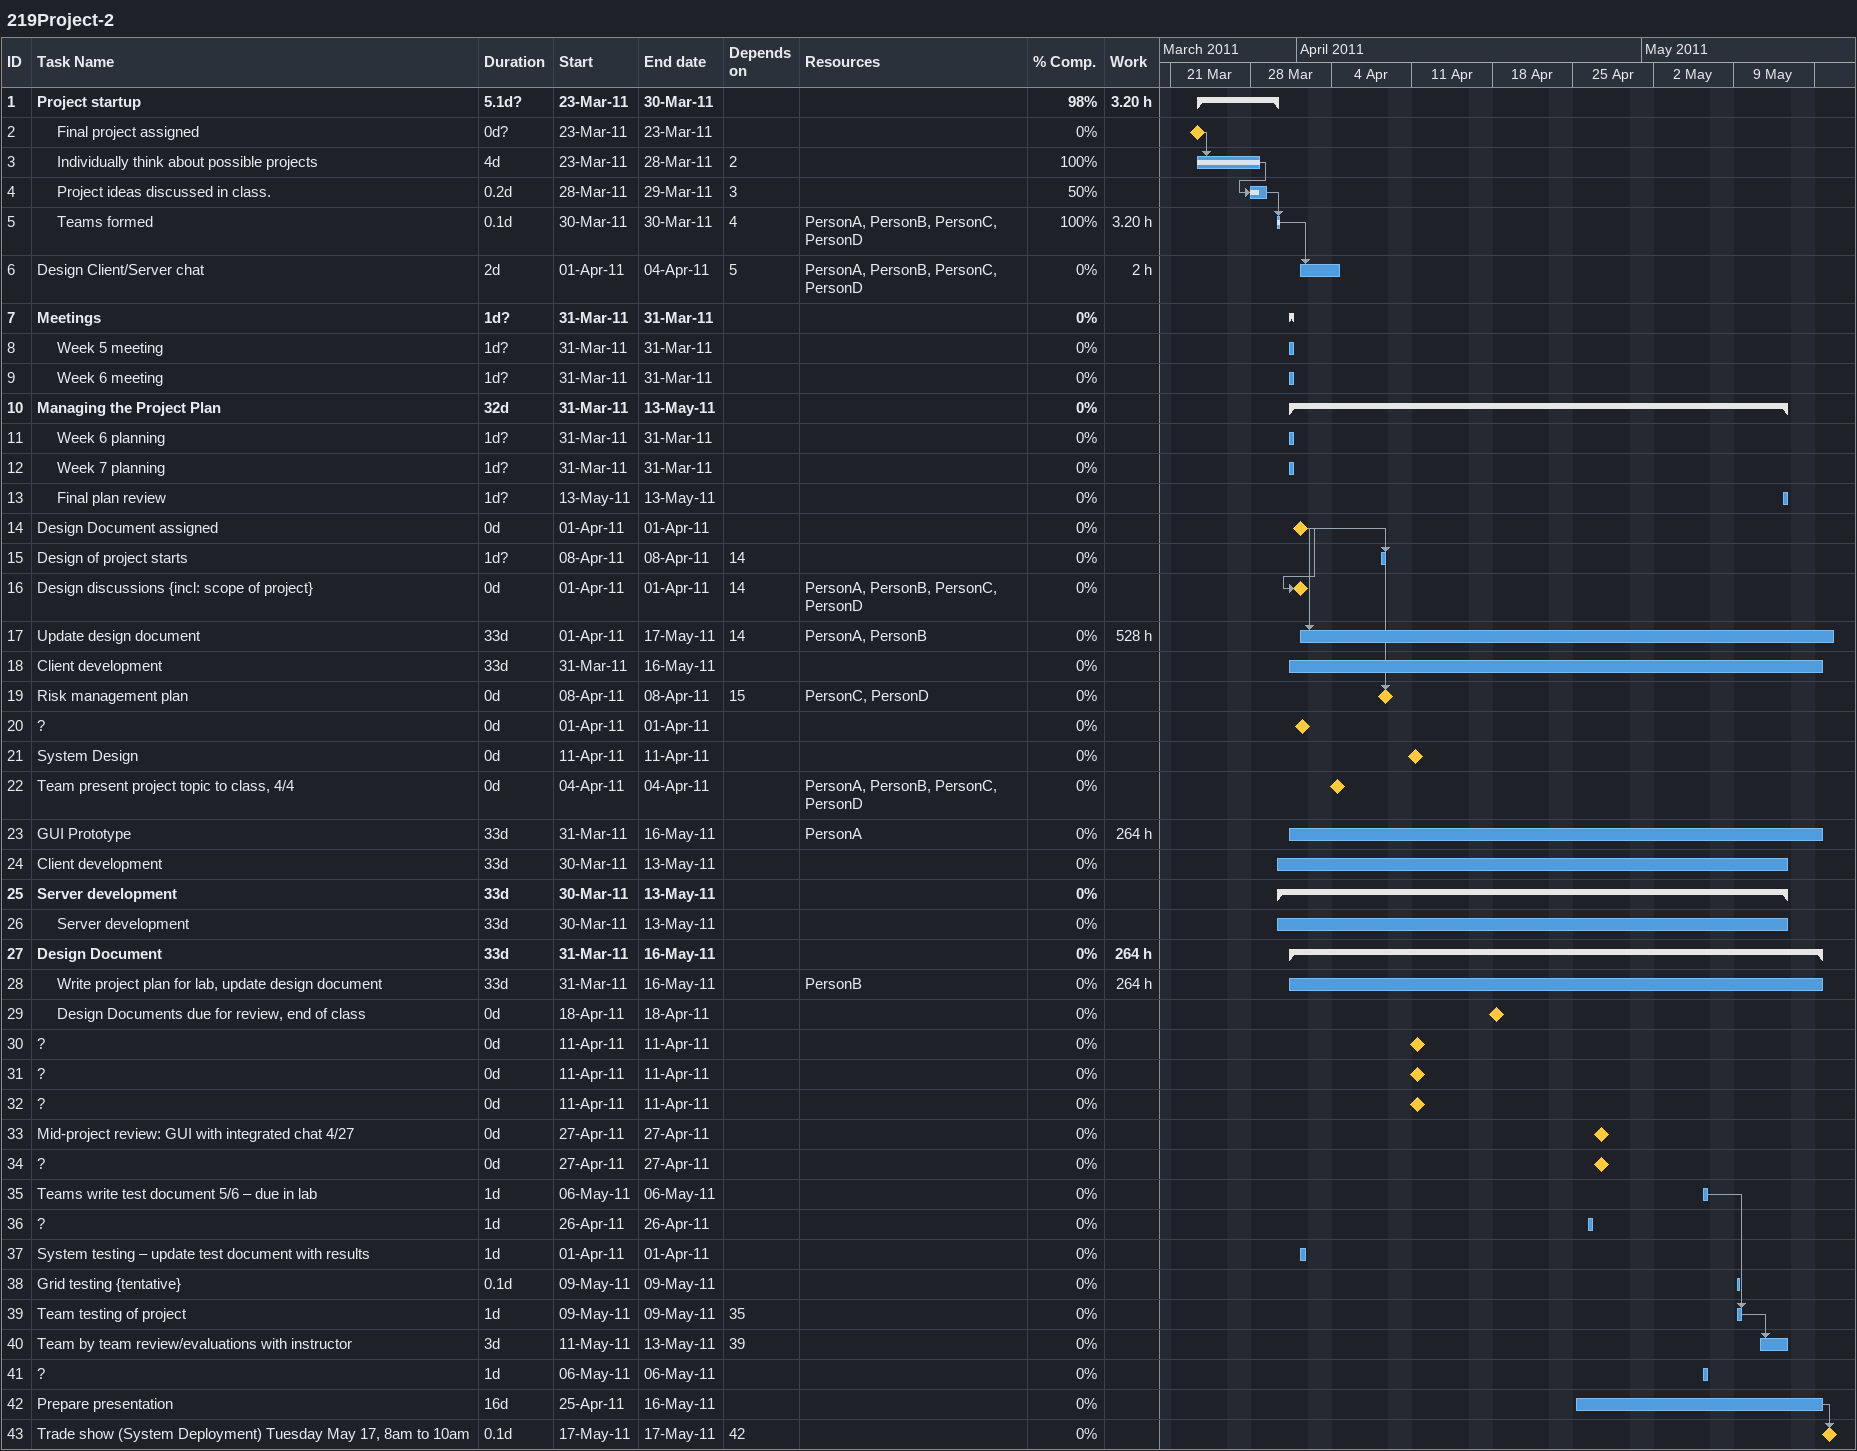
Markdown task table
219Project-2

| ID | Level | Task | Duration | Start | Finish | Predecessors | Resources | % complete | Work (h) |
|---|---|---|---|---|---|---|---|---|---|
| 1 | 1 | **Project startup** | 5.1d? | 2011-03-23 | 2011-03-30 |  |  | 98 | 3.20 |
| 2 | 2 | Final project assigned | 0d? | 2011-03-23 | 2011-03-23 |  |  | 0 |  |
| 3 | 2 | Individually think about possible projects | 4d | 2011-03-23 | 2011-03-28 | 2 |  | 100 |  |
| 4 | 2 | Project ideas discussed in class. | 0.2d | 2011-03-28 | 2011-03-29 | 3 |  | 50 |  |
| 5 | 2 | Teams formed | 0.1d | 2011-03-30 | 2011-03-30 | 4 | PersonA, PersonB, PersonC, PersonD | 100 | 3.20 |
| 6 | 1 | Design Client/Server chat | 2d | 2011-04-01 | 2011-04-04 | 5 | PersonA, PersonB, PersonC, PersonD | 0 | 2 |
| 7 | 1 | **Meetings** | 1d? | 2011-03-31 | 2011-03-31 |  |  | 0 |  |
| 8 | 2 | Week 5 meeting | 1d? | 2011-03-31 | 2011-03-31 |  |  | 0 |  |
| 9 | 2 | Week 6 meeting | 1d? | 2011-03-31 | 2011-03-31 |  |  | 0 |  |
| 10 | 1 | **Managing the Project Plan** | 32d | 2011-03-31 | 2011-05-13 |  |  | 0 |  |
| 11 | 2 | Week 6 planning | 1d? | 2011-03-31 | 2011-03-31 |  |  | 0 |  |
| 12 | 2 | Week 7 planning | 1d? | 2011-03-31 | 2011-03-31 |  |  | 0 |  |
| 13 | 2 | Final plan review | 1d? | 2011-05-13 | 2011-05-13 |  |  | 0 |  |
| 14 | 1 | Design Document assigned | 0d | 2011-04-01 | 2011-04-01 |  |  | 0 |  |
| 15 | 1 | Design of project starts | 1d? | 2011-04-08 | 2011-04-08 | 14 |  | 0 |  |
| 16 | 1 | Design discussions {incl: scope of project} | 0d | 2011-04-01 | 2011-04-01 | 14 | PersonA, PersonB, PersonC, PersonD | 0 |  |
| 17 | 1 | Update design document | 33d | 2011-04-01 | 2011-05-17 | 14 | PersonA, PersonB | 0 | 528 |
| 18 | 1 | Client development | 33d | 2011-03-31 | 2011-05-16 |  |  | 0 |  |
| 19 | 1 | Risk management plan | 0d | 2011-04-08 | 2011-04-08 | 15 | PersonC, PersonD | 0 |  |
| 20 | 1 | ? | 0d | 2011-04-01 | 2011-04-01 |  |  | 0 |  |
| 21 | 1 | System Design | 0d | 2011-04-11 | 2011-04-11 |  |  | 0 |  |
| 22 | 1 | Team present project topic to class, 4/4 | 0d | 2011-04-04 | 2011-04-04 |  | PersonA, PersonB, PersonC, PersonD | 0 |  |
| 23 | 1 | GUI Prototype | 33d | 2011-03-31 | 2011-05-16 |  | PersonA | 0 | 264 |
| 24 | 1 | Client development | 33d | 2011-03-30 | 2011-05-13 |  |  | 0 |  |
| 25 | 1 | **Server development** | 33d | 2011-03-30 | 2011-05-13 |  |  | 0 |  |
| 26 | 2 | Server development | 33d | 2011-03-30 | 2011-05-13 |  |  | 0 |  |
| 27 | 1 | **Design Document** | 33d | 2011-03-31 | 2011-05-16 |  |  | 0 | 264 |
| 28 | 2 | Write project plan for lab, update design document | 33d | 2011-03-31 | 2011-05-16 |  | PersonB | 0 | 264 |
| 29 | 2 | Design Documents due for review, end of class | 0d | 2011-04-18 | 2011-04-18 |  |  | 0 |  |
| 30 | 1 | ? | 0d | 2011-04-11 | 2011-04-11 |  |  | 0 |  |
| 31 | 1 | ? | 0d | 2011-04-11 | 2011-04-11 |  |  | 0 |  |
| 32 | 1 | ? | 0d | 2011-04-11 | 2011-04-11 |  |  | 0 |  |
| 33 | 1 | Mid-project review: GUI with integrated chat 4/27 | 0d | 2011-04-27 | 2011-04-27 |  |  | 0 |  |
| 34 | 1 | ? | 0d | 2011-04-27 | 2011-04-27 |  |  | 0 |  |
| 35 | 1 | Teams write test document 5/6 – due in lab | 1d | 2011-05-06 | 2011-05-06 |  |  | 0 |  |
| 36 | 1 | ? | 1d | 2011-04-26 | 2011-04-26 |  |  | 0 |  |
| 37 | 1 | System testing – update test document with results | 1d | 2011-04-01 | 2011-04-01 |  |  | 0 |  |
| 38 | 1 | Grid testing {tentative} | 0.1d | 2011-05-09 | 2011-05-09 |  |  | 0 |  |
| 39 | 1 | Team testing of project | 1d | 2011-05-09 | 2011-05-09 | 35 |  | 0 |  |
| 40 | 1 | Team by team review/evaluations with instructor | 3d | 2011-05-11 | 2011-05-13 | 39 |  | 0 |  |
| 41 | 1 | ? | 1d | 2011-05-06 | 2011-05-06 |  |  | 0 |  |
| 42 | 1 | Prepare presentation | 16d | 2011-04-25 | 2011-05-16 |  |  | 0 |  |
| 43 | 1 | Trade show (System Deployment) Tuesday May 17, 8am to 10am | 0.1d | 2011-05-17 | 2011-05-17 | 42 |  | 0 |  |
